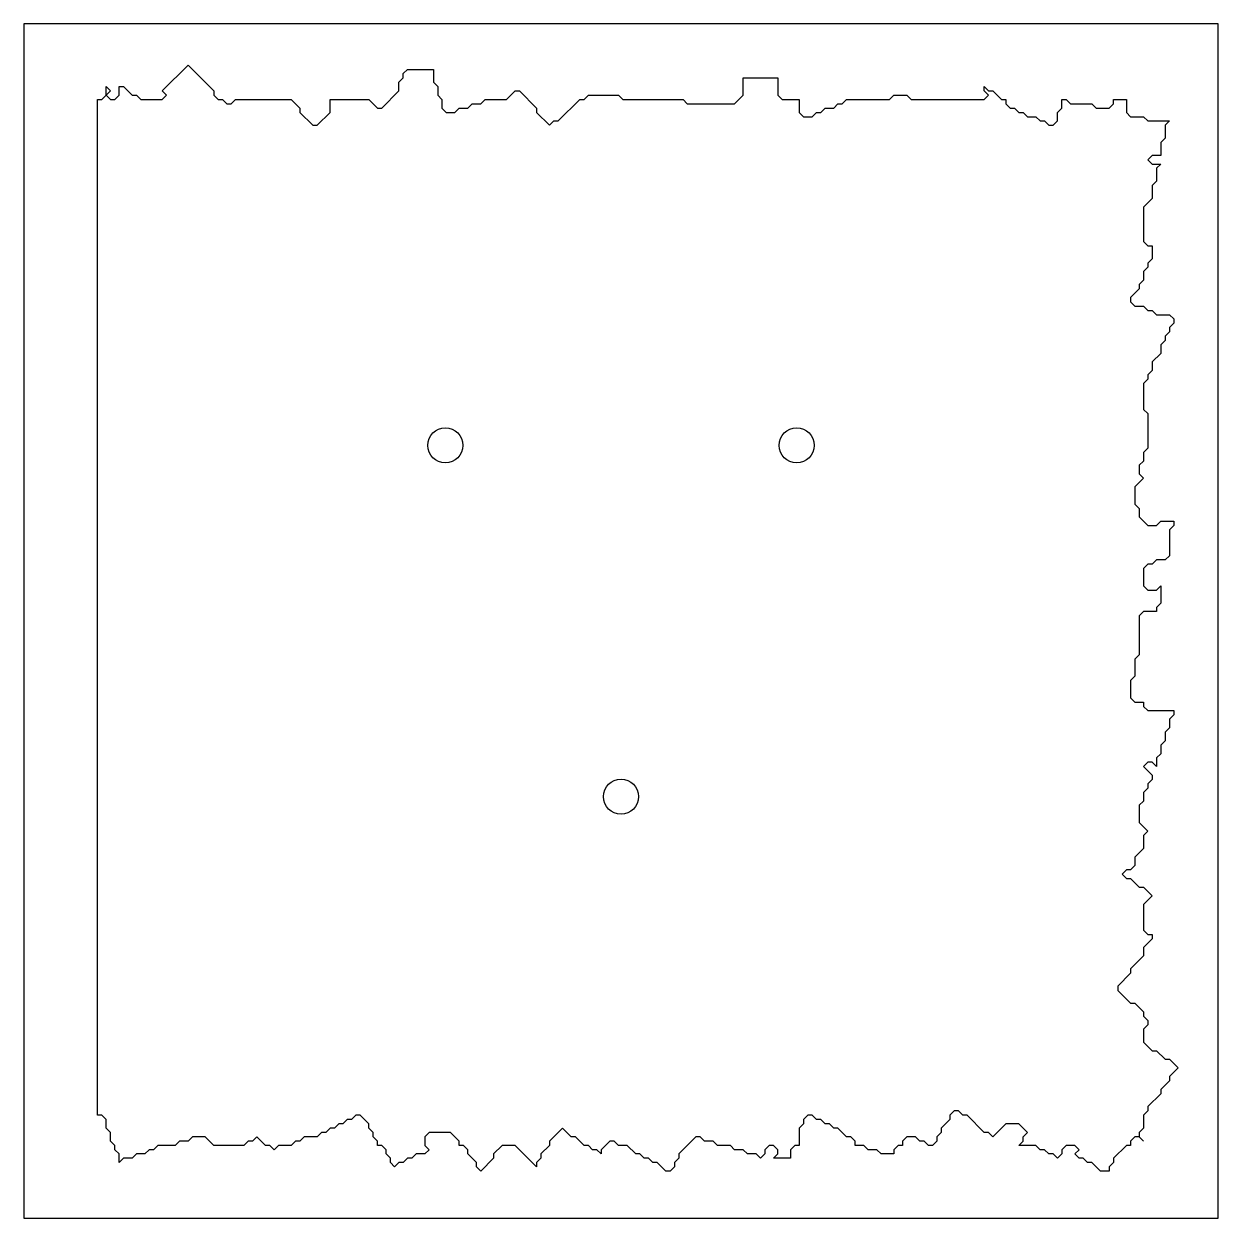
# Model space of a CAD drawing. Header units: metres. Extents: x -20 to 320, y 580 to 920.
import ezdxf

# ---------------------------------------------------------------- set-up
doc = ezdxf.new("R2010")
doc.units = ezdxf.units.M

msp = doc.modelspace()

# ---------------------------------------------------------------- linework, layer by layer
at = {"layer": 'CIRCLES'}
for centre in [(100, 800), (200, 800), (150, 700)]:
    msp.add_circle(centre, 5, dxfattribs=at)
at = {"layer": 'CONTOUR_1'}
msp.add_lwpolyline([(110.06, 593.36), (108.84, 594.58), (108.84, 595.81), (106.39, 598.26), (106.39, 599.48), (105.16, 600.71), (103.94, 600.71), (103.94, 601.93), (101.48, 604.38), (95.36, 604.38), (94.13, 603.16), (94.13, 600.71), (95.36, 599.48), (94.13, 598.26), (91.68, 598.26), (90.46, 597.03), (89.23, 597.03), (88, 595.81), (86.78, 595.81), (85.55, 594.58), (84.33, 595.81), (84.33, 597.03), (83.1, 598.26), (83.1, 599.48), (81.88, 600.71), (80.65, 600.71), (80.65, 601.93), (79.43, 603.16), (79.43, 604.38), (78.2, 605.61), (78.2, 606.84), (75.75, 609.29), (74.52, 609.29), (73.3, 608.06), (72.07, 608.06), (70.85, 606.84), (69.62, 606.84), (68.4, 605.61), (67.17, 605.61), (65.95, 604.38), (64.72, 604.38), (63.5, 603.16), (59.82, 603.16), (58.59, 601.93), (57.37, 601.93), (56.14, 600.71), (52.47, 600.71), (51.24, 599.48), (50.02, 600.71), (48.79, 600.71), (46.34, 603.16), (45.11, 601.93), (43.89, 601.93), (42.66, 600.71), (34.09, 600.71), (31.64, 603.16), (27.96, 603.16), (26.73, 601.93), (24.28, 601.93), (23.06, 600.71), (18.16, 600.71), (16.93, 599.48), (15.7, 599.48), (14.48, 598.26), (12.03, 598.26), (10.8, 597.03), (8.35, 597.03), (7.13, 595.81), (7.13, 598.26), (5.9, 599.48), (5.9, 600.71), (4.68, 601.93), (4.68, 604.38), (3.45, 605.61), (3.45, 608.06), (2.22, 609.29), (1, 609.29), (1, 898.49), (2.22, 898.49), (3.45, 899.71), (3.45, 902.16), (4.68, 900.94), (3.45, 899.71), (4.68, 898.49), (5.9, 898.49), (7.13, 899.71), (7.13, 902.16), (8.35, 902.16), (10.8, 899.71), (12.03, 899.71), (13.25, 898.49), (19.38, 898.49), (20.61, 899.71), (19.38, 900.94), (26.73, 908.29), (34.09, 900.94), (34.09, 899.71), (35.31, 898.49), (36.54, 898.49), (37.76, 897.26), (38.99, 897.26), (40.21, 898.49), (56.14, 898.49), (58.59, 896.04), (58.59, 894.81), (62.27, 891.13), (63.5, 891.13), (67.17, 894.81), (67.17, 898.49), (78.2, 898.49), (80.65, 896.04), (81.88, 896.04), (86.78, 900.94), (86.78, 903.39), (88, 904.61), (88, 905.84), (89.23, 907.06), (96.58, 907.06), (96.58, 903.39), (97.81, 902.16), (97.81, 899.71), (99.03, 898.49), (99.03, 896.04), (100.26, 894.81), (102.71, 894.81), (103.94, 896.04), (106.39, 896.04), (107.61, 897.26), (110.06, 897.26), (111.29, 898.49), (117.41, 898.49), (119.87, 900.94), (121.09, 900.94), (125.99, 896.04), (125.99, 894.81), (129.67, 891.13), (130.89, 892.36), (132.12, 892.36), (138.25, 898.49), (139.47, 898.49), (140.7, 899.71), (149.28, 899.71), (150.5, 898.49), (167.66, 898.49), (168.88, 897.26), (182.36, 897.26), (184.81, 899.71), (184.81, 904.61), (194.62, 904.61), (194.62, 899.71), (195.84, 898.49), (200.74, 898.49), (200.74, 894.81), (201.97, 893.58), (204.42, 893.58), (205.65, 894.81), (206.87, 894.81), (208.1, 896.04), (210.55, 896.04), (211.77, 897.26), (213, 897.26), (214.22, 898.49), (226.48, 898.49), (227.7, 899.71), (231.38, 899.71), (232.6, 898.49), (253.44, 898.49), (254.66, 899.71), (253.44, 900.94), (253.44, 902.16), (254.66, 900.94), (255.89, 900.94), (258.34, 898.49), (259.56, 898.49), (259.56, 897.26), (260.79, 896.04), (262.01, 896.04), (263.24, 894.81), (264.47, 894.81), (265.69, 893.58), (268.14, 893.58), (269.37, 892.36), (270.59, 892.36), (271.82, 891.13), (273.04, 891.13), (274.27, 892.36), (274.27, 894.81), (275.49, 896.04), (275.49, 898.49), (276.72, 898.49), (277.95, 897.26), (284.07, 897.26), (285.3, 896.04), (288.97, 896.04), (290.2, 897.26), (290.2, 898.49), (293.88, 898.49), (293.88, 894.81), (295.1, 893.58), (298.78, 893.58), (300, 892.36), (306.13, 892.36), (304.9, 891.13), (304.9, 887.46), (303.68, 886.23), (303.68, 882.56), (301.23, 882.56), (300, 881.33), (301.23, 880.1), (303.68, 880.1), (302.45, 878.88), (302.45, 875.2), (301.23, 873.98), (301.23, 870.3), (298.78, 867.85), (298.78, 858.05), (300, 856.82), (301.23, 856.82), (301.23, 853.15), (300, 851.92), (300, 850.69), (298.78, 849.47), (298.78, 847.02), (297.55, 845.79), (297.55, 844.57), (295.1, 842.12), (295.1, 840.89), (296.33, 839.67), (298.78, 839.67), (300, 838.44), (301.23, 838.44), (302.45, 837.21), (306.13, 837.21), (307.36, 835.99), (307.36, 834.76), (306.13, 833.54), (306.13, 832.31), (304.9, 831.09), (304.9, 829.86), (303.68, 828.64), (303.68, 826.19), (301.23, 823.74), (301.23, 821.28), (300, 820.06), (300, 818.83), (298.78, 817.61), (298.78, 810.26), (300, 809.03), (300, 799.23), (298.78, 798), (298.78, 795.55), (297.55, 794.33), (297.55, 791.87), (298.78, 790.65), (296.33, 788.2), (296.33, 783.3), (297.55, 782.07), (297.55, 779.62), (300, 777.17), (302.45, 777.17), (303.68, 778.39), (307.36, 778.39), (307.36, 777.17), (306.13, 775.94), (306.13, 768.59), (304.9, 767.37), (302.45, 767.37), (301.23, 766.14), (300, 766.14), (298.78, 764.91), (298.78, 760.01), (300, 758.79), (302.45, 758.79), (303.68, 760.01), (303.68, 755.11), (302.45, 753.89), (302.45, 752.66), (298.78, 752.66), (297.55, 751.44), (297.55, 740.41), (296.33, 739.18), (296.33, 734.28), (295.1, 733.05), (295.1, 728.15), (296.33, 726.93), (298.78, 726.93), (298.78, 725.7), (300, 724.48), (307.36, 724.48), (307.36, 723.25), (306.13, 722.03), (306.13, 719.57), (304.9, 718.35), (304.9, 715.9), (303.68, 714.67), (303.68, 712.22), (302.45, 711), (302.45, 708.55), (301.23, 709.77), (300, 709.77), (298.78, 708.55), (301.23, 706.09), (301.23, 704.87), (300, 703.64), (300, 702.42), (298.78, 701.19), (298.78, 698.74), (297.55, 697.52), (297.55, 692.61), (300, 690.16), (298.78, 688.94), (298.78, 685.26), (296.33, 682.81), (296.33, 680.36), (295.1, 679.14), (293.88, 679.14), (292.65, 677.91), (293.88, 676.68), (295.1, 676.68), (297.55, 674.23), (298.78, 674.23), (301.23, 671.78), (298.78, 669.33), (298.78, 661.98), (300, 660.75), (301.23, 660.75), (301.23, 659.53), (298.78, 657.08), (298.78, 654.63), (295.1, 650.95), (295.1, 649.73), (291.42, 646.05), (291.42, 644.82), (295.1, 641.15), (296.33, 641.15), (298.78, 638.7), (298.78, 637.47), (300, 636.25), (300, 635.02), (298.78, 633.79), (298.78, 630.12), (301.23, 627.67), (302.45, 627.67), (304.9, 625.22), (306.13, 625.22), (308.58, 622.77), (306.13, 620.31), (306.13, 619.09), (303.68, 616.64), (303.68, 615.41), (300, 611.74), (300, 610.51), (298.78, 609.29), (298.78, 605.61), (297.55, 604.38), (297.55, 603.16), (298.78, 601.93), (297.55, 603.16), (296.33, 603.16), (295.1, 601.93), (295.1, 600.71), (293.88, 600.71), (290.2, 597.03), (290.2, 595.81), (288.97, 594.58), (288.97, 593.36), (286.52, 593.36), (284.07, 595.81), (282.85, 595.81), (281.62, 597.03), (280.4, 597.03), (279.17, 598.26), (280.4, 599.48), (279.17, 600.71), (276.72, 600.71), (275.49, 599.48), (275.49, 598.26), (274.27, 597.03), (273.04, 598.26), (271.82, 598.26), (270.59, 599.48), (269.37, 599.48), (268.14, 600.71), (263.24, 600.71), (264.47, 601.93), (264.47, 603.16), (265.69, 604.38), (263.24, 606.84), (259.56, 606.84), (255.89, 603.16), (254.66, 604.38), (253.44, 604.38), (248.53, 609.29), (247.31, 609.29), (246.08, 610.51), (244.86, 610.51), (243.63, 609.29), (243.63, 608.06), (241.18, 605.61), (241.18, 604.38), (239.96, 603.16), (239.96, 601.93), (238.73, 600.71), (237.51, 600.71), (236.28, 601.93), (235.06, 601.93), (233.83, 603.16), (231.38, 603.16), (230.15, 601.93), (230.15, 600.71), (228.93, 600.71), (227.7, 599.48), (227.7, 598.26), (224.03, 598.26), (222.8, 599.48), (220.35, 599.48), (219.12, 600.71), (216.67, 600.71), (216.67, 601.93), (215.45, 603.16), (214.22, 603.16), (211.77, 605.61), (210.55, 605.61), (209.32, 606.84), (208.1, 606.84), (206.87, 608.06), (205.65, 608.06), (204.42, 609.29), (203.19, 609.29), (201.97, 608.06), (201.97, 606.84), (200.74, 605.61), (200.74, 600.71), (199.52, 600.71), (198.29, 599.48), (198.29, 597.03), (193.39, 597.03), (194.62, 598.26), (194.62, 599.48), (193.39, 600.71), (192.17, 600.71), (190.94, 599.48), (190.94, 598.26), (189.71, 597.03), (188.49, 598.26), (186.04, 598.26), (184.81, 599.48), (182.36, 599.48), (181.14, 600.71), (177.46, 600.71), (176.23, 601.93), (173.78, 601.93), (172.56, 603.16), (171.33, 603.16), (166.43, 598.26), (166.43, 597.03), (165.21, 595.81), (165.21, 594.58), (163.98, 593.36), (162.76, 593.36), (160.3, 595.81), (159.08, 595.81), (157.85, 597.03), (156.63, 597.03), (155.4, 598.26), (154.18, 598.26), (151.73, 600.71), (149.28, 600.71), (148.05, 601.93), (146.82, 601.93), (144.37, 599.48), (144.37, 598.26), (143.15, 599.48), (141.92, 599.48), (140.7, 600.71), (139.47, 600.71), (137.02, 603.16), (135.8, 603.16), (133.35, 605.61), (129.67, 601.93), (129.67, 600.71), (127.22, 598.26), (127.22, 597.03), (125.99, 595.81), (125.99, 594.58), (119.87, 600.71), (116.19, 600.71), (113.74, 598.26), (113.74, 597.03), (110.06, 593.36)], close=True, dxfattribs=at)
at = {"layer": 'FRAME'}
msp.add_lwpolyline([(-20, 580), (320, 580), (320, 920), (-20, 920), (-20, 580)], close=True, dxfattribs=at)

doc.saveas('drawing.dxf')
